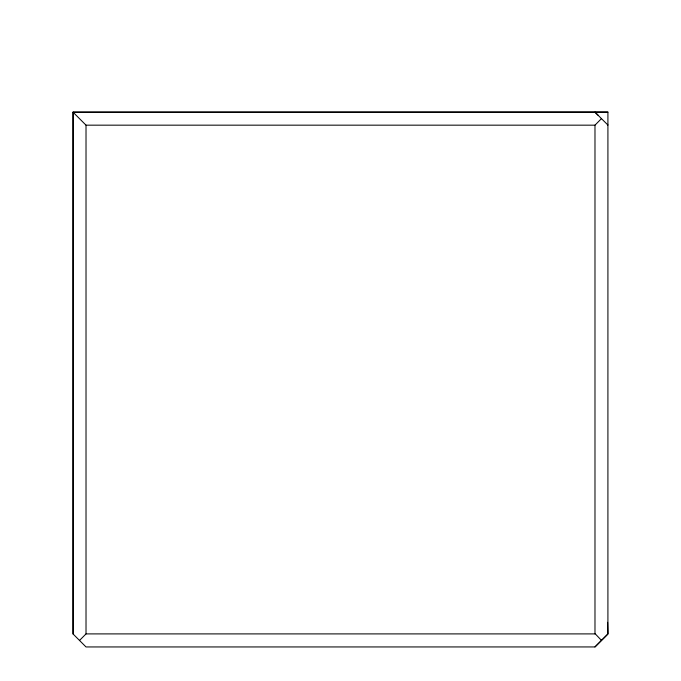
<?xml version="1.0" encoding="UTF-8"?>
<svg xmlns="http://www.w3.org/2000/svg" width="681" height="681" viewBox="0 0 681 681"><rect width="100%" height="100%" fill="white"/><g stroke="black" fill="none" stroke-linecap="round" stroke-linejoin="round"><path stroke-width="1.02" d="M73.08 634.011L73.08 112.118L607.92 112.118L607.912 634.002L594.981 646.941L86.01 646.95L73.08 634.002L73.08 112.118M79.515 640.455L86.019 633.9L86.019 125.168L73.08 112.22L607.92 112.118M594.981 633.9L594.981 125.168L601.476 118.605M86.019 125.168L594.981 125.168M86.019 633.9L595.296 633.9L601.485 640.404M598.31 115.438L594.981 112.169L607.92 125.057L607.495 124.632M594.981 646.941L607.912 634.002L607.622 622.315"/></g></svg>
